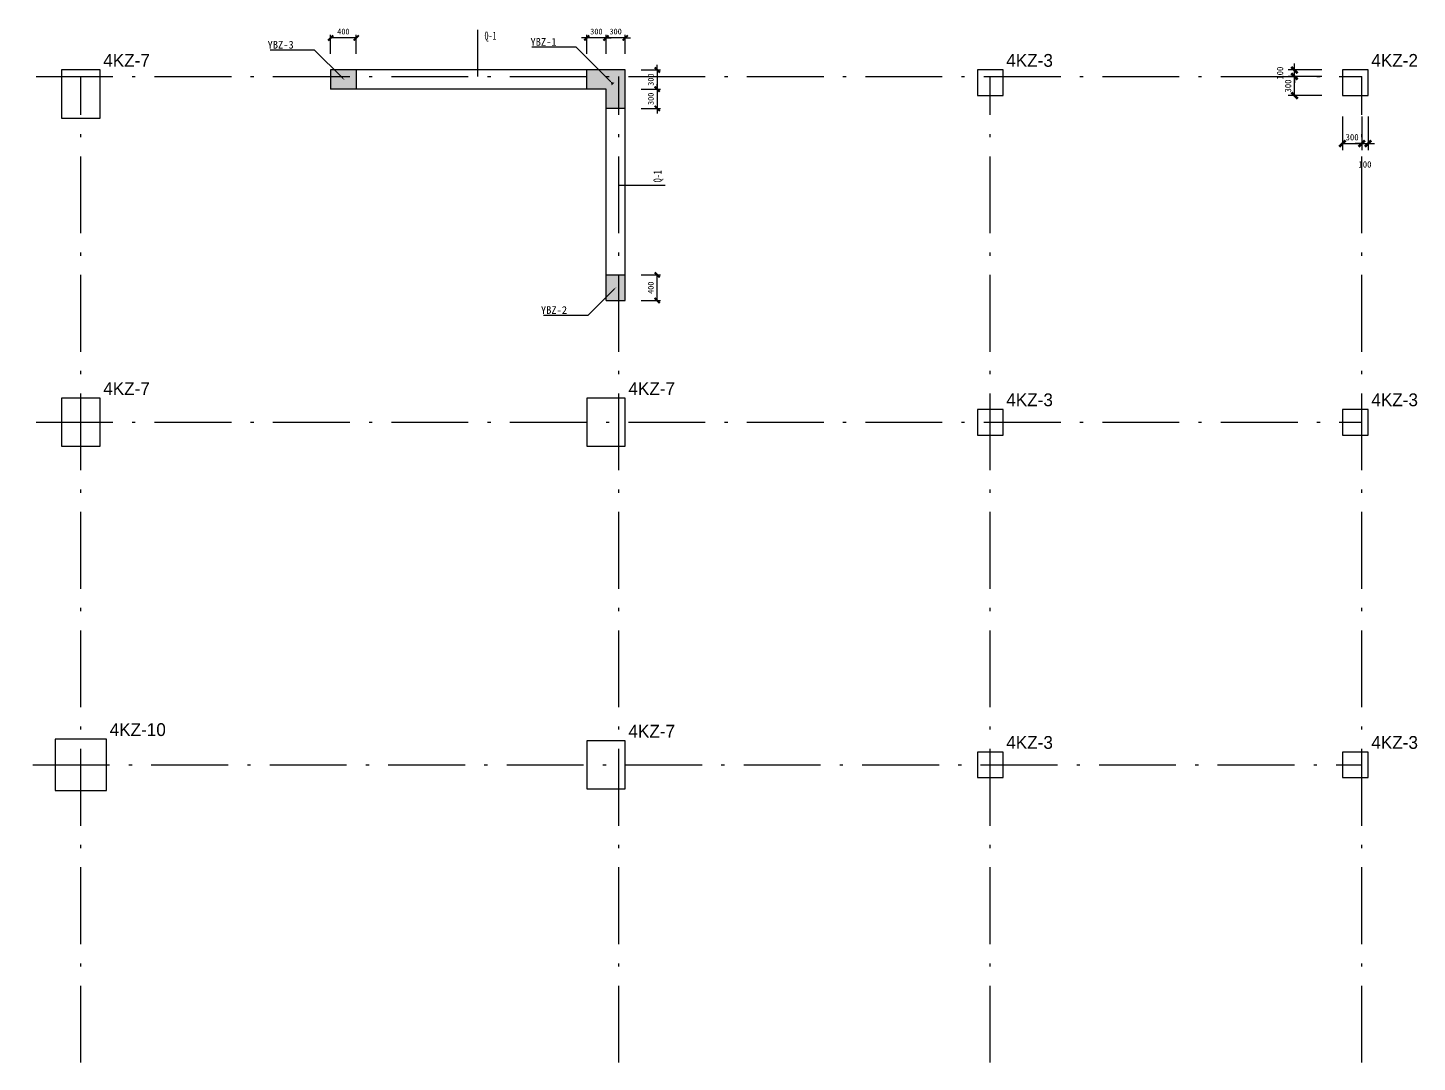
# Model space of a CAD drawing. Header units: millimetres. Extents: x -1141 to 233276, y -20783 to 42059.
# Drawn here: x 51672 to 73367, y 25907 to 42059 of the extents above; entities that cross this region are included whole.
import ezdxf
from ezdxf import colors
from ezdxf.entities.mleader import LeaderData, LeaderLine
from ezdxf.math import Vec2, Vec3

# ---------------------------------------------------------------- set-up
doc = ezdxf.new("R2010")
doc.units = ezdxf.units.MM
doc.header["$PDMODE"] = 35
doc.linetypes.add('线型2', pattern=[1850, 1200, -300, 50, -300])
doc.linetypes.add('线型5', pattern=[3050, 2400, -300, 50, -300])
for name, color, linetype in [('BZ-name', 160, 'Continuous'), ('WALL-Beam', 80, 'Continuous'), ('WALL_INFO', 130, 'Continuous')]:
    doc.layers.add(name, color=color, linetype=linetype)
doc.layers.add('DOTE', color=10, linetype='线型2', plot=False)
for name, color, linetype, lineweight in [('S_Cl', 2, 'Continuous', 25), ('S_ColumDimSect', 84, '线型5', 9), ('S_ColumFocus', 2, 'Continuous', 9), ('S_ConcWall', 3, 'Continuous', 25)]:
    doc.layers.add(name, color=color, linetype=linetype, lineweight=lineweight)
doc.styles.add('xxxx', font='RIF.ttf')
doc.styles.add('宋体', font='')
doc.styles.get('宋体').set_extended_font_data('宋体')
doc.dimstyles.new('DimN_1', dxfattribs={"dimtxt": 125, "dimasz": 100, "dimexe": 250, "dimexo": 0.0625, "dimgap": 50, "dimtad": 1, "dimdec": 0, "dimrnd": 5, "dimzin": 0, "dimdsep": 46, "dimtxsty": '宋体', "dimblk1": 'ARCHTICK', "dimblk2": 'ARCHTICK', "dimsah": 1, "dimcen": 0.09, "dimadec": 0, "dimazin": 0, "dimtfac": 1, "dimtdec": 0, "dimtofl": 0, "dimtmove": 2, "dimatfit": 1, "dimfxl": 1, "dimtolj": 1, "dimtzin": 0, "dimarcsym": 0})
doc.dimstyles.new('ISO-25', dxfattribs={"dimtxt": 2.5, "dimasz": 2.5, "dimexe": 1.25, "dimexo": 0.625, "dimtad": 1, "dimtxsty": 'Standard', "dimcen": 2.5, "dimadec": 0, "dimazin": 0, "dimtfac": 1, "dimtmove": 0, "dimatfit": 3, "dimfxl": 1, "dimarcsym": 0})

# ---------------------------------------------------------------- blocks, each defined once
blk = doc.blocks.new('_ArchTick')
at = {"color": 0, "linetype": 'ByBlock', "const_width": 0.4}
blk.add_lwpolyline([(-0.5, -0.5), (0.5, 0.5)], dxfattribs=at)
blk = doc.blocks.new('*D134')
at = {"layer": 'Defpoints', "color": 0, "transparency": 16777216}
for p in [(71450, 41300), (72200, 41300), (72200, 41000)]:
    blk.add_point(p, dxfattribs=at)
at = {"layer": 'S_ColumDimSect', "color": 0, "lineweight": -2, "transparency": 16777216}
for p, q in [((71875, 41300), (71350, 41300)), ((71450, 41000), (71450, 41300)), ((71875, 41000), (71350, 41000))]:
    blk.add_line(p, q, dxfattribs=at)
at = {"layer": 'S_ColumDimSect', "color": 0, "lineweight": -2, "transparency": 16777216, "xscale": 100, "yscale": 100, "zscale": 100}
for p, rotation in [((71450, 41300), 90), ((71450, 41000), 270)]:
    blk.add_blockref('_ArchTick', p, dxfattribs=dict(at, rotation=rotation))
at = {"layer": 'S_ColumDimSect', "color": 0, "transparency": 16777216, "insert": (71350, 41150), "char_height": 100, "attachment_point": 5, "rotation": 90, "style": '宋体'}
blk.add_mtext('\\A1;300', dxfattribs=at)
blk = doc.blocks.new('*D135')
at = {"layer": 'Defpoints', "color": 0, "transparency": 16777216}
for p in [(71450, 41400), (72200, 41400), (72200, 41300)]:
    blk.add_point(p, dxfattribs=at)
at = {"layer": 'S_ColumDimSect', "color": 0, "lineweight": -2, "transparency": 16777216}
for p, q in [((71450, 41400), (71450, 41500)), ((71875, 41400), (71350, 41400)), ((71875, 41300), (71350, 41300)), ((71450, 41300), (71450, 41400)), ((71450, 41300), (71450, 41200))]:
    blk.add_line(p, q, dxfattribs=at)
at = {"layer": 'S_ColumDimSect', "color": 0, "lineweight": -2, "transparency": 16777216, "xscale": 100, "yscale": 100, "zscale": 100}
for p, rotation in [((71450, 41400), 270), ((71450, 41300), 90)]:
    blk.add_blockref('_ArchTick', p, dxfattribs=dict(at, rotation=rotation))
at = {"layer": 'S_ColumDimSect', "color": 0, "transparency": 16777216, "insert": (71225, 41350), "char_height": 100, "attachment_point": 5, "rotation": 90, "style": '宋体'}
blk.add_mtext('\\A1;100', dxfattribs=at)
blk = doc.blocks.new('*D136')
at = {"layer": 'Defpoints', "color": 0, "transparency": 16777216}
for p in [(72200, 41000), (72500, 41000), (72500, 40250)]:
    blk.add_point(p, dxfattribs=at)
at = {"layer": 'S_ColumDimSect', "color": 0, "lineweight": -2, "transparency": 16777216}
for p, q in [((72200, 40675), (72200, 40150)), ((72500, 40675), (72500, 40150)), ((72200, 40250), (72500, 40250))]:
    blk.add_line(p, q, dxfattribs=at)
at = {"layer": 'S_ColumDimSect', "color": 0, "lineweight": -2, "transparency": 16777216, "xscale": 100, "yscale": 100, "zscale": 100, "rotation": 180}
blk.add_blockref('_ArchTick', (72200, 40250), dxfattribs=at)
at = {"layer": 'S_ColumDimSect', "color": 0, "lineweight": -2, "transparency": 16777216, "xscale": 100, "yscale": 100, "zscale": 100}
blk.add_blockref('_ArchTick', (72500, 40250), dxfattribs=at)
at = {"layer": 'S_ColumDimSect', "color": 0, "transparency": 16777216, "insert": (72350, 40350), "char_height": 100, "attachment_point": 5, "style": '宋体'}
blk.add_mtext('\\A1;300', dxfattribs=at)
blk = doc.blocks.new('*D137')
at = {"layer": 'Defpoints', "color": 0, "transparency": 16777216}
for p in [(72500, 41000), (72600, 41000), (72600, 40250)]:
    blk.add_point(p, dxfattribs=at)
at = {"layer": 'S_ColumDimSect', "color": 0, "lineweight": -2, "transparency": 16777216}
for p, q in [((72500, 40675), (72500, 40150)), ((72600, 40675), (72600, 40150)), ((72500, 40250), (72400, 40250)), ((72500, 40250), (72600, 40250)), ((72600, 40250), (72700, 40250))]:
    blk.add_line(p, q, dxfattribs=at)
at = {"layer": 'S_ColumDimSect', "color": 0, "lineweight": -2, "transparency": 16777216, "xscale": 100, "yscale": 100, "zscale": 100}
blk.add_blockref('_ArchTick', (72500, 40250), dxfattribs=at)
at = {"layer": 'S_ColumDimSect', "color": 0, "lineweight": -2, "transparency": 16777216, "xscale": 100, "yscale": 100, "zscale": 100, "rotation": 180}
blk.add_blockref('_ArchTick', (72600, 40250), dxfattribs=at)
at = {"layer": 'S_ColumDimSect', "color": 0, "transparency": 16777216, "insert": (72550, 39925), "char_height": 100, "attachment_point": 5, "style": '宋体'}
blk.add_mtext('\\A1;100', dxfattribs=at)
blk = doc.blocks.new('*D246')
at = {"layer": 'Defpoints', "color": 0, "transparency": 16777216}
for p in [(60700, 41900), (60700, 41400), (61000, 41400)]:
    blk.add_point(p, dxfattribs=at)
at = {"layer": 'WALL-Beam', "color": 0, "lineweight": -2, "transparency": 16777216}
for p, q in [((60700, 41900), (60620, 41900)), ((60700, 41650), (60700, 41950)), ((61000, 41900), (60700, 41900)), ((61000, 41650), (61000, 41950)), ((61000, 41900), (61080, 41900))]:
    blk.add_line(p, q, dxfattribs=at)
at = {"layer": 'WALL-Beam', "color": 0, "lineweight": -2, "transparency": 16777216, "xscale": 80, "yscale": 80, "zscale": 80}
blk.add_blockref('_ArchTick', (60700, 41900), dxfattribs=at)
at = {"layer": 'WALL-Beam', "color": 0, "lineweight": -2, "transparency": 16777216, "xscale": 80, "yscale": 80, "zscale": 80, "rotation": 180}
blk.add_blockref('_ArchTick', (61000, 41900), dxfattribs=at)
at = {"layer": 'WALL-Beam', "color": 7, "transparency": 16777216, "insert": (60850, 42000), "char_height": 90, "attachment_point": 5}
blk.add_mtext('300', dxfattribs=at)
blk = doc.blocks.new('*D247')
at = {"layer": 'Defpoints', "color": 0, "transparency": 16777216}
for p in [(60400, 41900), (60400, 41400), (60700, 41400)]:
    blk.add_point(p, dxfattribs=at)
at = {"layer": 'WALL-Beam', "color": 0, "lineweight": -2, "transparency": 16777216}
for p, q in [((60400, 41900), (60320, 41900)), ((60400, 41650), (60400, 41950)), ((60700, 41900), (60400, 41900)), ((60700, 41650), (60700, 41950)), ((60700, 41900), (60780, 41900))]:
    blk.add_line(p, q, dxfattribs=at)
at = {"layer": 'WALL-Beam', "color": 0, "lineweight": -2, "transparency": 16777216, "xscale": 80, "yscale": 80, "zscale": 80}
blk.add_blockref('_ArchTick', (60400, 41900), dxfattribs=at)
at = {"layer": 'WALL-Beam', "color": 0, "lineweight": -2, "transparency": 16777216, "xscale": 80, "yscale": 80, "zscale": 80, "rotation": 180}
blk.add_blockref('_ArchTick', (60700, 41900), dxfattribs=at)
at = {"layer": 'WALL-Beam', "color": 7, "transparency": 16777216, "insert": (60550, 42000), "char_height": 90, "attachment_point": 5}
blk.add_mtext('300', dxfattribs=at)
blk = doc.blocks.new('*D245')
at = {"layer": 'Defpoints', "color": 0, "transparency": 16777216}
for p in [(61000, 41400), (61000, 41100), (61500, 41100)]:
    blk.add_point(p, dxfattribs=at)
at = {"layer": 'WALL-Beam', "color": 0, "lineweight": -2, "transparency": 16777216}
for p, q in [((61500, 41400), (61500, 41480)), ((61250, 41400), (61550, 41400)), ((61500, 41400), (61500, 41100)), ((61250, 41100), (61550, 41100)), ((61500, 41100), (61500, 41020))]:
    blk.add_line(p, q, dxfattribs=at)
at = {"layer": 'WALL-Beam', "color": 0, "lineweight": -2, "transparency": 16777216, "xscale": 80, "yscale": 80, "zscale": 80}
for p, rotation in [((61500, 41400), 270), ((61500, 41100), 90)]:
    blk.add_blockref('_ArchTick', p, dxfattribs=dict(at, rotation=rotation))
at = {"layer": 'WALL-Beam', "color": 7, "transparency": 16777216, "insert": (61400, 41250), "char_height": 90, "attachment_point": 5, "rotation": 90}
blk.add_mtext('300', dxfattribs=at)
blk = doc.blocks.new('*D248')
at = {"layer": 'Defpoints', "color": 0, "transparency": 16777216}
for p in [(61000, 41100), (61000, 40800), (61500, 40800)]:
    blk.add_point(p, dxfattribs=at)
at = {"layer": 'WALL-Beam', "color": 0, "lineweight": -2, "transparency": 16777216}
for p, q in [((61250, 41100), (61550, 41100)), ((61500, 41100), (61500, 41180)), ((61500, 41100), (61500, 40800)), ((61250, 40800), (61550, 40800)), ((61500, 40800), (61500, 40720))]:
    blk.add_line(p, q, dxfattribs=at)
at = {"layer": 'WALL-Beam', "color": 0, "lineweight": -2, "transparency": 16777216, "xscale": 80, "yscale": 80, "zscale": 80}
for p, rotation in [((61500, 41100), 270), ((61500, 40800), 90)]:
    blk.add_blockref('_ArchTick', p, dxfattribs=dict(at, rotation=rotation))
at = {"layer": 'WALL-Beam', "color": 7, "transparency": 16777216, "insert": (61400, 40950), "char_height": 90, "attachment_point": 5, "rotation": 90}
blk.add_mtext('300', dxfattribs=at)
blk = doc.blocks.new('*D249')
at = {"layer": 'Defpoints', "color": 0, "transparency": 16777216}
for p in [(61000, 38200), (61500, 38200), (61000, 37800)]:
    blk.add_point(p, dxfattribs=at)
at = {"layer": 'WALL-Beam', "color": 0, "lineweight": -2, "transparency": 16777216}
for p, q in [((61250, 38200), (61550, 38200)), ((61500, 37800), (61500, 38200)), ((61250, 37800), (61550, 37800))]:
    blk.add_line(p, q, dxfattribs=at)
at = {"layer": 'WALL-Beam', "color": 0, "lineweight": -2, "transparency": 16777216, "xscale": 80, "yscale": 80, "zscale": 80}
for p, rotation in [((61500, 38200), 90), ((61500, 37800), 270)]:
    blk.add_blockref('_ArchTick', p, dxfattribs=dict(at, rotation=rotation))
at = {"layer": 'WALL-Beam', "color": 7, "transparency": 16777216, "insert": (61400, 38000), "char_height": 90, "attachment_point": 5, "rotation": 90}
blk.add_mtext('400', dxfattribs=at)
blk = doc.blocks.new('*D250')
at = {"layer": 'Defpoints', "color": 0, "transparency": 16777216}
for p in [(56400, 41900), (56400, 41400), (56800, 41400)]:
    blk.add_point(p, dxfattribs=at)
at = {"layer": 'WALL-Beam', "color": 0, "lineweight": -2, "transparency": 16777216}
for p, q in [((56400, 41650), (56400, 41950)), ((56800, 41900), (56400, 41900)), ((56800, 41650), (56800, 41950))]:
    blk.add_line(p, q, dxfattribs=at)
at = {"layer": 'WALL-Beam', "color": 0, "lineweight": -2, "transparency": 16777216, "xscale": 80, "yscale": 80, "zscale": 80, "rotation": 180}
blk.add_blockref('_ArchTick', (56400, 41900), dxfattribs=at)
at = {"layer": 'WALL-Beam', "color": 0, "lineweight": -2, "transparency": 16777216, "xscale": 80, "yscale": 80, "zscale": 80}
blk.add_blockref('_ArchTick', (56800, 41900), dxfattribs=at)
at = {"layer": 'WALL-Beam', "color": 7, "transparency": 16777216, "insert": (56600, 42000), "char_height": 90, "attachment_point": 5}
blk.add_mtext('400', dxfattribs=at)
blk = doc.blocks.new('_DatumFilled')
at = {"color": 0, "linetype": 'ByBlock'}
blk.add_solid([(0, 0.58), (-1, 0), (0, -0.58)], dxfattribs=at)

msp = doc.modelspace()

# ---------------------------------------------------------------- hatches: boundary and pattern name
at = {"layer": 'WALL-Beam', "true_color": 0x636466}
h = msp.add_hatch(color=251, dxfattribs=at)
h.dxf.hatch_style = 1
h.paths.add_polyline_path([(56400, 41400), (56400, 41100), (56800, 41100), (56800, 41400)])
h = msp.add_hatch(color=251, dxfattribs=at)
h.dxf.hatch_style = 1
h.paths.add_polyline_path([(61000, 41400), (60400, 41400), (60400, 41100), (60700, 41100), (60700, 40800), (61000, 40800)])
h = msp.add_hatch(color=251, dxfattribs=at)
h.dxf.hatch_style = 1
h.paths.add_polyline_path([(60700, 37800), (61000, 37800), (61000, 38200), (60700, 38200)])

# ---------------------------------------------------------------- linework, layer by layer
at = {"layer": 'DOTE'}
for p, q in [((0, 41300), (72500, 41300)), ((52500, 0), (52500, 41300)), ((60900, 0), (60900, 41300)), ((66700, 0), (66700, 41300)), ((72500, 0), (72500, 41300)), ((0, 35900), (72500, 35900)), ((31400, 30550), (72500, 30550))]:
    msp.add_line(p, q, dxfattribs=at)
at = {"layer": 'S_Cl'}
for points in [[(52800, 40650), (52800, 41400), (52200, 41400), (52200, 40650)], [(66900, 41000), (66900, 41400), (66500, 41400), (66500, 41000)], [(72600, 41000), (72600, 41400), (72200, 41400), (72200, 41000)], [(52800, 35525), (52800, 36275), (52200, 36275), (52200, 35525)], [(61000, 35525), (61000, 36275), (60400, 36275), (60400, 35525)], [(66900, 35700), (66900, 36100), (66500, 36100), (66500, 35700)], [(72600, 35700), (72600, 36100), (72200, 36100), (72200, 35700)], [(52900, 30150), (52900, 30950), (52100, 30950), (52100, 30150)], [(61000, 30175), (61000, 30925), (60400, 30925), (60400, 30175)], [(66900, 30350), (66900, 30750), (66500, 30750), (66500, 30350)], [(72600, 30350), (72600, 30750), (72200, 30750), (72200, 30350)]]:
    msp.add_lwpolyline(points, close=True, dxfattribs=at)
at = {"layer": 'S_ConcWall'}
for p, q in [((61000, 41400), (56400, 41400)), ((56400, 41400), (56400, 41100)), ((56800, 41400), (56800, 41100)), ((60400, 41100), (60400, 41400)), ((61000, 37800), (61000, 41400)), ((60700, 41100), (56400, 41100)), ((60700, 37800), (60700, 41100)), ((61000, 40800), (60700, 40800)), ((60700, 38200), (61000, 38200)), ((60700, 37800), (61000, 37800))]:
    msp.add_line(p, q, dxfattribs=at)
at = {"layer": 'WALL_INFO'}
for p, q in [((58700, 41300), (58700, 42025)), ((60900, 39600), (61625, 39600))]:
    msp.add_line(p, q, dxfattribs=at)

# ---------------------------------------------------------------- texts
at = {"layer": 'S_ColumFocus', "char_height": 200, "attachment_point": 1, "style": 'xxxx'}
for s, insert, width in [('4KZ-7', (52850, 41650.05), 845.875), ('4KZ-3', (66950, 41650.05), 812.375), ('4KZ-2', (72650, 41650.05), 845.875), ('4KZ-7', (52850, 36525.05), 845.875), ('4KZ-7', (61050, 36525.05), 845.875), ('4KZ-3', (66950, 36350.05), 678.375), ('4KZ-3', (72650, 36350.05), 845.875), ('4KZ-10', (52950, 31200.05), 770.5), ('4KZ-7', (61050, 31175.05), 837.5), ('4KZ-3', (66950, 31000.05), 678.375), ('4KZ-3', (72650, 31000.05), 845.875)]:
    msp.add_mtext(s, dxfattribs=dict(at, insert=insert, width=width))
at = {"layer": 'WALL_INFO', "insert": (58896.875, 41920), "char_height": 125, "width": 393.75, "attachment_point": 5, "line_spacing_factor": 1.1, "style": '宋体'}
msp.add_mtext('\\pxsm1;{\\W0.7;Q-1}', dxfattribs=at)
at = {"layer": 'WALL_INFO', "insert": (61520, 39740), "char_height": 125, "width": 393.75, "attachment_point": 5, "rotation": 90, "line_spacing_factor": 1.1, "style": '宋体'}
msp.add_mtext('\\pxsm1;{\\W0.7;Q-1}', dxfattribs=at)

# ---------------------------------------------------------------- dimensions: what is measured, and where the dimension line sits
at = {"layer": 'S_ColumDimSect'}
for p1, p2, distance, picture, middle in [((72200, 41300), (72200, 41400), 750, '*D135', (71225, 41350)), ((72200, 41000), (72200, 41300), 750, '*D134', (71350, 41150)), ((72200, 41000), (72500, 41000), -750, '*D136', (72350, 40350)), ((72500, 41000), (72600, 41000), -750, '*D137', (72550, 39925))]:
    dim = msp.add_aligned_dim(p1=p1, p2=p2, distance=distance, dimstyle='DimN_1', override={"dimtxt": 100, "dimexe": 100, "dimexo": 325, "dimtih": 0, "dimtoh": 0, "dimtofl": 1, "dimtfill": 0}, dxfattribs=at)
    dim.commit()
    dim.dimension.update_dxf_attribs({"geometry": picture, "text_midpoint": middle})
at = {"layer": 'WALL-Beam'}
for base, p1, p2, angle, override, picture, middle in [((56400, 41900), (56800, 41400), (56400, 41400), 180, {"dimtxt": 90, "dimasz": 80, "dimexe": 50, "dimexo": 250, "dimgap": 55, "dimblk1": 'ArchTick', "dimblk2": 'ArchTick', "dimsah": 1, "dimclrt": 7, "dimtix": 1, "dimtmove": 2}, '*D250', (56600, 42000)), ((60400, 41900), (60700, 41400), (60400, 41400), 180, {"dimtxt": 90, "dimasz": 80, "dimexe": 50, "dimexo": 250, "dimgap": 55, "dimblk1": 'ArchTick', "dimblk2": 'ArchTick', "dimsah": 1, "dimclrt": 7, "dimtix": 1, "dimtmove": 2}, '*D247', (60550, 42000)), ((60700, 41900), (61000, 41400), (60700, 41400), 180, {"dimtxt": 90, "dimasz": 80, "dimexe": 50, "dimexo": 250, "dimgap": 55, "dimblk1": 'ArchTick', "dimblk2": 'ArchTick', "dimsah": 1, "dimclrt": 7, "dimtix": 1, "dimtmove": 2, "dimlwd": 65534}, '*D246', (60850, 42000)), ((61500, 41100), (61000, 41400), (61000, 41100), 90, {"dimtxt": 90, "dimasz": 80, "dimexe": 50, "dimexo": 250, "dimgap": 55, "dimblk1": 'ArchTick', "dimblk2": 'ArchTick', "dimsah": 1, "dimclrt": 7, "dimtix": 1, "dimtmove": 2}, '*D245', (61400, 41250)), ((61500, 40800), (61000, 41100), (61000, 40800), 90, {"dimtxt": 90, "dimasz": 80, "dimexe": 50, "dimexo": 250, "dimgap": 55, "dimblk1": 'ArchTick', "dimblk2": 'ArchTick', "dimsah": 1, "dimclrt": 7, "dimtix": 1, "dimtmove": 2}, '*D248', (61400, 40950)), ((61500, 38200), (61000, 37800), (61000, 38200), 90, {"dimtxt": 90, "dimasz": 80, "dimexe": 50, "dimexo": 250, "dimgap": 55, "dimblk1": 'ArchTick', "dimblk2": 'ArchTick', "dimsah": 1, "dimclrt": 7, "dimtix": 1, "dimtmove": 2}, '*D249', (61400, 38000))]:
    dim = msp.add_linear_dim(base=base, p1=p1, p2=p2, angle=angle, dimstyle='ISO-25', override=override, dxfattribs=at)
    dim.commit()
    dim.dimension.update_dxf_attribs({"geometry": picture, "text_midpoint": middle})

# ---------------------------------------------------------------- leaders
at = {"layer": 'BZ-name'}
ml = msp.add_multileader_mtext('Standard', dxfattribs=at)
ml.set_content('YBZ-1', color=256)
ml.set_leader_properties()
ml.set_arrow_properties(name='DATUMFILLED')
ml.build(insert=Vec2(0, 0))
ml.multileader.update_dxf_attribs({"text_left_attachment_type": 6, "text_right_attachment_type": 6, "dogleg_length": 200, "arrow_head_size": 50})
ctx = ml.context
ctx.base_point, ctx.char_height, ctx.arrow_head_size, ctx.landing_gap_size, ctx.plane_origin = Vec3(59414.978, 41755.022), 120, 50, 50, Vec3(60810, 41180)
ctx.left_attachment, ctx.right_attachment, ctx.text_align_type = 6, 6, 1
notes = []
notes.append((ctx, [(0, (1, 1, 0), (60234.978, 41755.022), (-1, 0), 200, [(0, [(60810, 41180)], 0, [])])]))
ctx.mtext.insert, ctx.mtext.width, ctx.mtext.alignment, ctx.mtext.flow_direction = Vec3(59724.978, 41899.022), 500, 2, 5
ml = msp.add_multileader_mtext('Standard', dxfattribs=at)
ml.set_content('YBZ-3', color=256)
ml.set_leader_properties()
ml.build(insert=Vec2(0, 0))
ml.multileader.update_dxf_attribs({"text_left_attachment_type": 6, "text_right_attachment_type": 6, "dogleg_length": 200, "arrow_head_size": 50})
ctx = ml.context
ctx.base_point, ctx.char_height, ctx.arrow_head_size, ctx.landing_gap_size, ctx.plane_origin = Vec3(55289.894, 41710.106), 120, 50, 50, Vec3(56620, 41240)
ctx.left_attachment, ctx.right_attachment, ctx.text_align_type = 6, 6, 1
notes.append((ctx, [(0, (1, 1, 0), (56149.894, 41710.106), (-1, 0), 200, [(0, [(56620, 41240)], 0, [])])]))
ctx.mtext.insert, ctx.mtext.alignment, ctx.mtext.flow_direction = Vec3(55619.894, 41854.106), 2, 5
ml = msp.add_multileader_mtext('Standard', dxfattribs=at)
ml.set_content('YBZ-2', color=256)
ml.set_leader_properties()
ml.build(insert=Vec2(0, 0))
ml.multileader.update_dxf_attribs({"text_left_attachment_type": 6, "text_right_attachment_type": 6, "dogleg_length": 200, "arrow_head_size": 50})
ctx = ml.context
ctx.base_point, ctx.char_height, ctx.arrow_head_size, ctx.landing_gap_size, ctx.plane_origin = Vec3(59558.186, 37568.186), 120, 50, 50, Vec3(60860, 38010)
ctx.left_attachment, ctx.right_attachment, ctx.text_align_type = 6, 6, 1
notes.append((ctx, [(0, (1, 1, 0), (60418.186, 37568.186), (-1, 0), 200, [(0, [(60860, 38010)], 0, [])])]))
ctx.mtext.insert, ctx.mtext.width, ctx.mtext.alignment, ctx.mtext.flow_direction = Vec3(59888.186, 37712.186), 560, 2, 5
for ctx, leaders in notes:
    for number, flags, end, landing, length, lines in leaders:
        leader = LeaderData()
        leader.index, (leader.has_last_leader_line, leader.has_dogleg_vector, leader.attachment_direction) = number, flags
        leader.last_leader_point, leader.dogleg_vector, leader.dogleg_length = Vec3(end), Vec3(landing), length
        for number, points, colour, breaks in lines:
            line = LeaderLine()
            line.index, line.vertices, line.color, line.breaks = number, Vec3.list(points), colors.encode_raw_color(colour), breaks
            leader.lines.append(line)
        ctx.leaders.append(leader)

doc.saveas('drawing.dxf')
